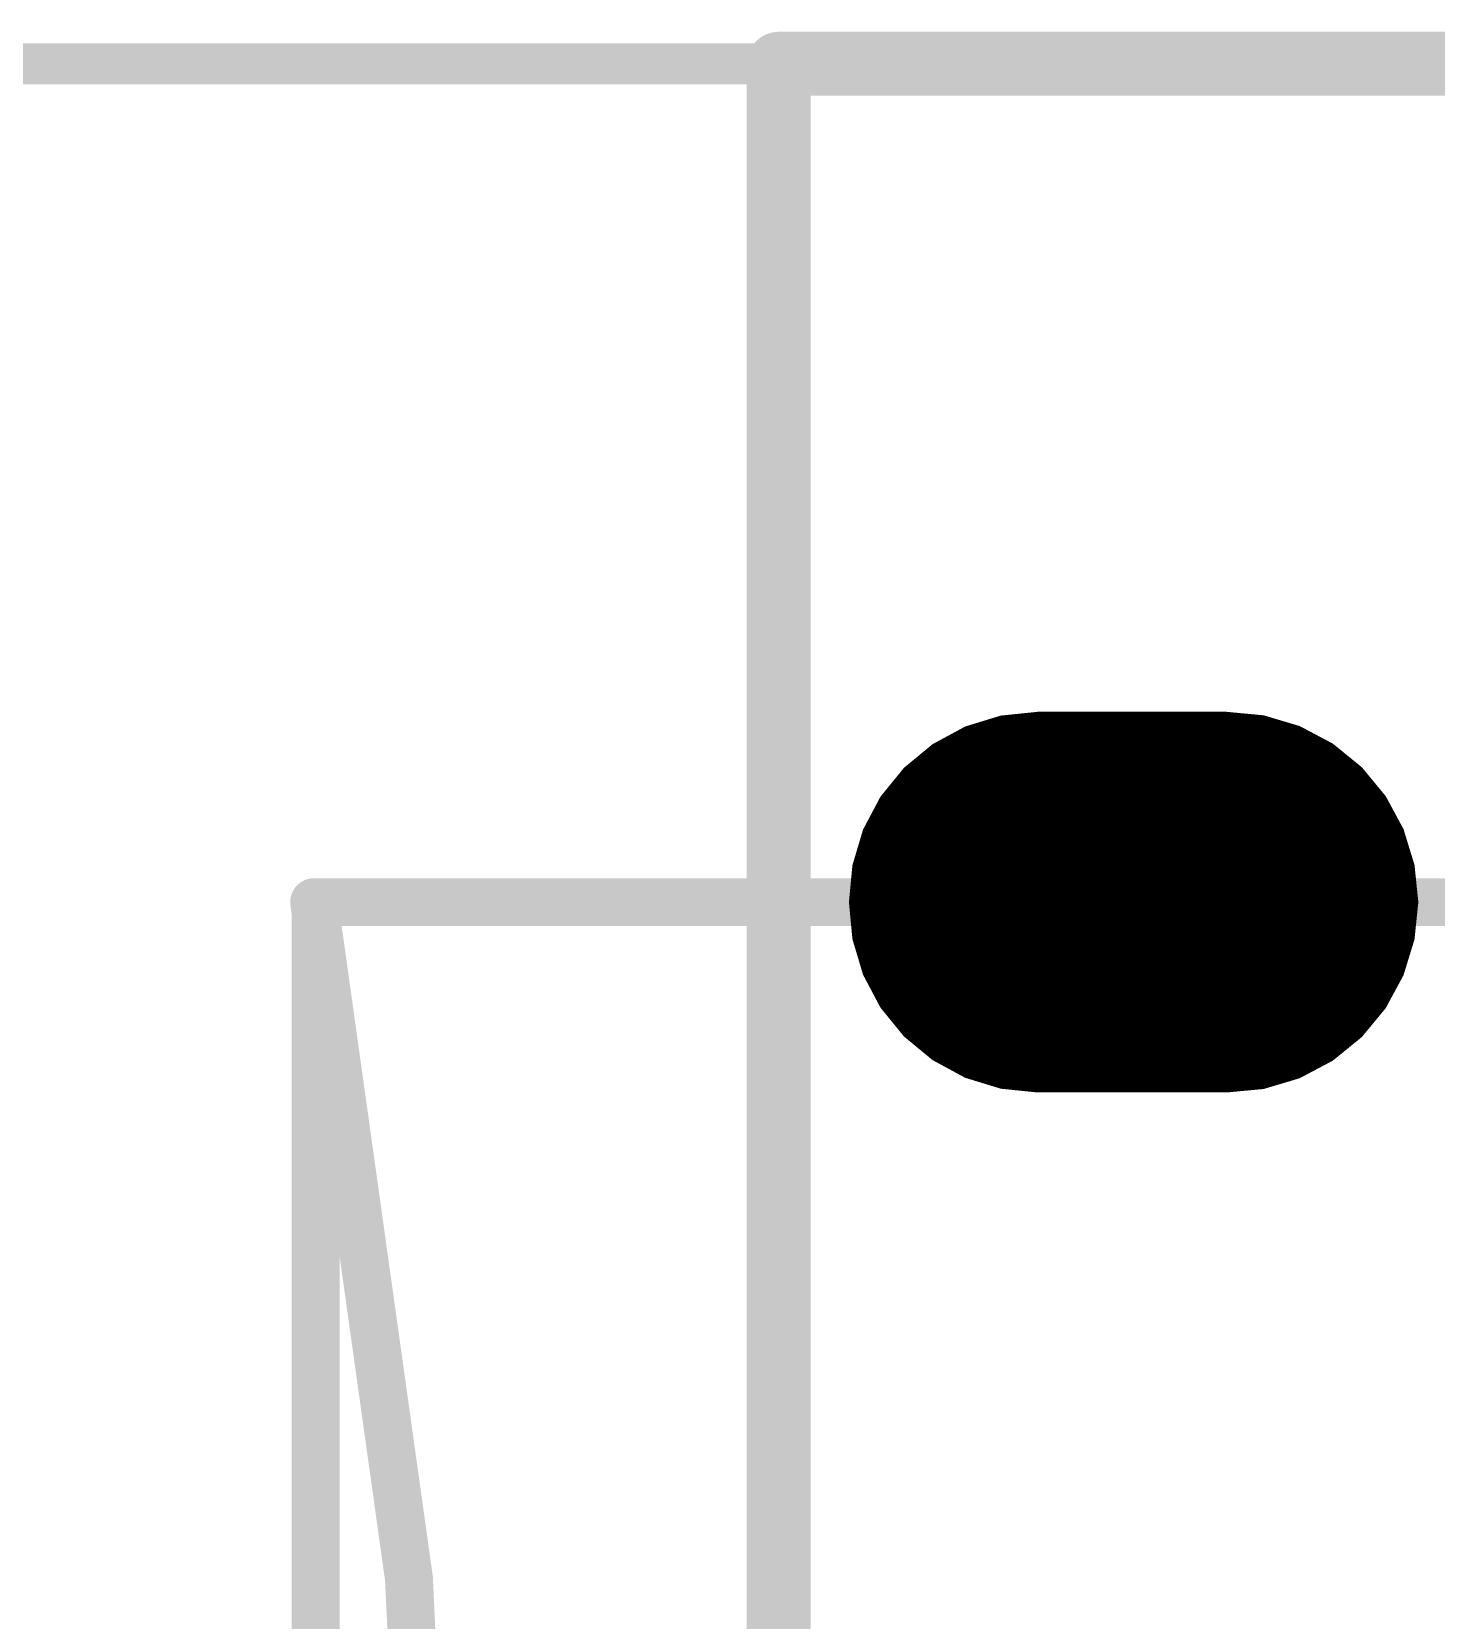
# Model space of a CAD drawing. Extents: x -22.2 to 64.4, y -24.7 to 14.1.
# Drawn here: x -2.37 to 2.09, y 9.02 to 14.07 of the extents above; entities that cross this region are included whole.
import ezdxf

# ---------------------------------------------------------------- set-up
doc = ezdxf.new("R2010")
doc.units = 0
for name, color, linetype in [('1', 12, 'CONTINUOUS'), ('16', 132, 'CONTINUOUS'), ('20', 31, 'CONTINUOUS'), ('29', 253, 'CONTINUOUS'), ('47', 253, 'CONTINUOUS'), ('51', 253, 'CONTINUOUS'), ('52', 253, 'CONTINUOUS')]:
    doc.layers.add(name, color=color, linetype=linetype)

# ---------------------------------------------------------------- blocks, each defined once
blk = doc.blocks.new('RECT160000X256000R100')
at = {"const_width": 0.5}
blk.add_lwpolyline([(0.25, -0.3), (0.25, 0.3, 0.4142), (0, 0.55), (0, 0.55, 0.4142), (-0.25, 0.3), (-0.25, -0.3, 0.4142), (0, -0.55), (0, -0.55, 0.4142)], format="xyb", close=True, dxfattribs=at)
blk.add_solid([(-0.0254, -0.3254), (0.0254, -0.3254), (-0.0254, 0.3254), (0.0254, 0.3254)])

msp = doc.modelspace()

# ---------------------------------------------------------------- linework, layer by layer
at = {"layer": '1', "const_width": 0.2032}
for points in [[(0, 0), (0, 13.97)], [(0, 13.97), (38.1, 13.97)]]:
    msp.add_lwpolyline(points, dxfattribs=at)
at = {"layer": '1', "const_width": 0.1016}
for points in [[(0.0508, 13.97, 1), (-0.0508, 13.97)], [(0, 14.0208, 1), (0, 13.9192)]]:
    msp.add_lwpolyline(points, format="xyb", dxfattribs=at)
at = {"layer": '16', "const_width": 0.2032}
for points in [[(0, 0), (0, 13.97)], [(0, 13.97), (38.1, 13.97)]]:
    msp.add_lwpolyline(points, dxfattribs=at)
at = {"layer": '16', "const_width": 0.1016}
for points in [[(0.0508, 13.97, 1), (-0.0508, 13.97)], [(0, 14.0208, 1), (0, 13.9192)]]:
    msp.add_lwpolyline(points, format="xyb", dxfattribs=at)
at = {"layer": '20', "const_width": 0.2032}
for points in [[(38.1, 13.97), (0, 13.97)], [(0, 13.97), (0, 0)]]:
    msp.add_lwpolyline(points, dxfattribs=at)
at = {"layer": '20', "const_width": 0.1016}
for points in [[(0, 14.0208, 1), (0, 13.9192)], [(0.0508, 13.97, 1), (-0.0508, 13.97)]]:
    msp.add_lwpolyline(points, format="xyb", dxfattribs=at)
at = {"layer": '29', "const_width": 0.01}
for points in [[(0.5945, 11.8586), (0.7065, 11.893)], [(0.6317, 11.87), (1.6206, 11.87)], [(0.6642, 11.88), (1.5871, 11.88)], [(0.6966, 11.89), (1.5537, 11.89)], [(0.7065, 11.893), (0.823, 11.905)], [(0.7743, 11.9), (1.476, 11.9)], [(0.823, 11.905), (1.423, 11.905)], [(1.423, 11.905), (1.5406, 11.8939)], [(1.5406, 11.8939), (1.6538, 11.8601)], [(0.4915, 11.8029), (0.5945, 11.8586)], [(0.5046, 11.81), (1.7484, 11.81)], [(0.5231, 11.82), (1.7295, 11.82)], [(0.5416, 11.83), (1.7106, 11.83)], [(0.5602, 11.84), (1.6917, 11.84)], [(0.5787, 11.85), (1.6728, 11.85)], [(0.5992, 11.86), (1.6539, 11.86)], [(1.6538, 11.8601), (1.7582, 11.8049)], [(0.4012, 11.7282), (0.4915, 11.8029)], [(0.4396, 11.76), (1.8133, 11.76)], [(0.4517, 11.77), (1.801, 11.77)], [(0.4638, 11.78), (1.7887, 11.78)], [(0.4759, 11.79), (1.7764, 11.79)], [(0.4879, 11.8), (1.7641, 11.8)], [(1.7582, 11.8049), (1.8498, 11.7303)], [(0.3273, 11.6374), (0.4012, 11.7282)], [(0.3864, 11.71), (1.8666, 11.71)], [(0.3945, 11.72), (1.8583, 11.72)], [(0.4034, 11.73), (1.85, 11.73)], [(0.4155, 11.74), (1.8378, 11.74)], [(0.4275, 11.75), (1.8256, 11.75)], [(1.8498, 11.7303), (1.9251, 11.6393)], [(0.3457, 11.66), (1.9079, 11.66)], [(0.3539, 11.67), (1.8997, 11.67)], [(0.362, 11.68), (1.8914, 11.68)], [(0.3701, 11.69), (1.8831, 11.69)], [(0.3783, 11.7), (1.8748, 11.7)], [(0.2725, 11.5338), (0.3273, 11.6374)], [(0.3128, 11.61), (1.9409, 11.61)], [(0.3181, 11.62), (1.9355, 11.62)], [(0.3234, 11.63), (1.9301, 11.63)], [(0.3294, 11.64), (1.9245, 11.64)], [(0.3376, 11.65), (1.9162, 11.65)], [(1.9251, 11.6393), (1.9812, 11.5354)], [(0.2864, 11.56), (1.9679, 11.56)], [(0.2917, 11.57), (1.9625, 11.57)], [(0.2969, 11.58), (1.9571, 11.58)], [(0.3022, 11.59), (1.9517, 11.59)], [(0.3075, 11.6), (1.9463, 11.6)], [(0.239, 11.4216), (0.2725, 11.5338)], [(0.2654, 11.51), (1.989, 11.51)], [(0.2684, 11.52), (1.9859, 11.52)], [(0.2714, 11.53), (1.9828, 11.53)], [(0.2758, 11.54), (1.9787, 11.54)], [(0.2811, 11.55), (1.9733, 11.55)], [(1.9812, 11.5354), (2.0159, 11.4225)], [(0.2505, 11.46), (2.0044, 11.46)], [(0.2534, 11.47), (2.0013, 11.47)], [(0.2564, 11.48), (1.9982, 11.48)], [(0.2594, 11.49), (1.9952, 11.49)], [(0.2624, 11.5), (1.9921, 11.5)], [(0.228, 11.305), (0.239, 11.4216)], [(0.2379, 11.41), (2.0172, 11.41)], [(0.2388, 11.42), (2.0162, 11.42)], [(0.2415, 11.43), (2.0136, 11.43)], [(0.2445, 11.44), (2.0105, 11.44)], [(0.2475, 11.45), (2.0075, 11.45)], [(2.0159, 11.4225), (2.028, 11.305)], [(0.2332, 11.36), (2.0224, 11.36)], [(0.2341, 11.37), (2.0213, 11.37)], [(0.2351, 11.38), (2.0203, 11.38)], [(0.236, 11.39), (2.0193, 11.39)], [(0.237, 11.4), (2.0182, 11.4)], [(0.239, 11.1884), (0.228, 11.305)], [(0.2285, 11.31), (2.0275, 11.31)], [(0.2294, 11.32), (2.0265, 11.32)], [(0.2304, 11.33), (2.0254, 11.33)], [(0.2313, 11.34), (2.0244, 11.34)], [(0.2322, 11.35), (2.0234, 11.35)], [(2.028, 11.305), (2.0159, 11.1875)], [(0.2285, 11.3), (2.0275, 11.3)], [(0.2294, 11.29), (2.0265, 11.29)], [(0.2304, 11.28), (2.0254, 11.28)], [(0.2313, 11.27), (2.0244, 11.27)], [(0.2322, 11.26), (2.0234, 11.26)], [(0.2332, 11.25), (2.0224, 11.25)], [(0.2341, 11.24), (2.0213, 11.24)], [(0.2351, 11.23), (2.0203, 11.23)], [(0.236, 11.22), (2.0193, 11.22)], [(0.237, 11.21), (2.0182, 11.21)], [(0.2379, 11.2), (2.0172, 11.2)], [(0.2388, 11.19), (2.0162, 11.19)], [(0.2725, 11.0762), (0.239, 11.1884)], [(0.2415, 11.18), (2.0136, 11.18)], [(0.2445, 11.17), (2.0105, 11.17)], [(0.2475, 11.16), (2.0075, 11.16)], [(2.0159, 11.1875), (1.9812, 11.0746)], [(0.2505, 11.15), (2.0044, 11.15)], [(0.2535, 11.14), (2.0013, 11.14)], [(0.2564, 11.13), (1.9982, 11.13)], [(0.2594, 11.12), (1.9952, 11.12)], [(0.2624, 11.11), (1.9921, 11.11)], [(0.2654, 11.1), (1.989, 11.1)], [(0.2684, 11.09), (1.9859, 11.09)], [(0.2714, 11.08), (1.9828, 11.08)], [(0.3273, 10.9726), (0.2725, 11.0762)], [(0.2758, 11.07), (1.9787, 11.07)], [(0.2811, 11.06), (1.9733, 11.06)], [(1.9812, 11.0746), (1.9251, 10.9707)], [(0.2864, 11.05), (1.9679, 11.05)], [(0.2917, 11.04), (1.9625, 11.04)], [(0.2969, 11.03), (1.9571, 11.03)], [(0.3022, 11.02), (1.9517, 11.02)], [(0.3075, 11.01), (1.9463, 11.01)], [(0.3128, 11), (1.9409, 11)], [(0.3181, 10.99), (1.9355, 10.99)], [(0.3234, 10.98), (1.9301, 10.98)], [(0.4012, 10.8818), (0.3273, 10.9726)], [(0.3294, 10.97), (1.9245, 10.97)], [(0.3376, 10.96), (1.9162, 10.96)], [(1.9251, 10.9707), (1.8498, 10.8797)], [(0.3457, 10.95), (1.908, 10.95)], [(0.3539, 10.94), (1.8997, 10.94)], [(0.362, 10.93), (1.8914, 10.93)], [(0.3701, 10.92), (1.8831, 10.92)], [(0.3783, 10.91), (1.8748, 10.91)], [(0.3864, 10.9), (1.8666, 10.9)], [(0.3945, 10.89), (1.8583, 10.89)], [(0.4915, 10.8071), (0.4012, 10.8818)], [(0.4034, 10.88), (1.85, 10.88)], [(0.4155, 10.87), (1.8378, 10.87)], [(0.4275, 10.86), (1.8256, 10.86)], [(1.8498, 10.8797), (1.7582, 10.8052)], [(0.4396, 10.85), (1.8133, 10.85)], [(0.4517, 10.84), (1.801, 10.84)], [(0.4638, 10.83), (1.7887, 10.83)], [(0.4759, 10.82), (1.7764, 10.82)], [(0.4879, 10.81), (1.7641, 10.81)], [(0.5945, 10.7514), (0.4915, 10.8071)], [(1.7582, 10.8052), (1.6538, 10.7499)], [(0.5046, 10.8), (1.7484, 10.8)], [(0.5231, 10.79), (1.7295, 10.79)], [(0.5416, 10.78), (1.7106, 10.78)], [(0.5602, 10.77), (1.6917, 10.77)], [(0.5787, 10.76), (1.6728, 10.76)], [(0.7065, 10.717), (0.5945, 10.7514)], [(0.5992, 10.75), (1.6539, 10.75)], [(1.6538, 10.7499), (1.5406, 10.7161)], [(0.6317, 10.74), (1.6206, 10.74)], [(0.6642, 10.73), (1.5871, 10.73)], [(0.6966, 10.72), (1.5537, 10.72)], [(0.823, 10.705), (0.7065, 10.717)], [(0.7743, 10.71), (1.476, 10.71)], [(1.423, 10.705), (0.823, 10.705)], [(1.5406, 10.7161), (1.423, 10.705)]]:
    msp.add_lwpolyline(points, dxfattribs=at)
at = {"layer": '29', "const_width": 0.005}
for points in [[(0.6317, 11.8725, 1), (0.6317, 11.8675)], [(0.6642, 11.8825, 1), (0.6642, 11.8775)], [(0.6966, 11.8925, 1), (0.6966, 11.8875)], [(0.7062, 11.8955, 1), (0.7067, 11.8905)], [(0.7072, 11.8906, 1), (0.7057, 11.8954)], [(0.7743, 11.9025, 1), (0.7743, 11.8975)], [(0.823, 11.9075, 1), (0.823, 11.9025)], [(0.8233, 11.9025, 1), (0.8227, 11.9075)], [(1.4232, 11.9075, 1), (1.4228, 11.9025)], [(1.423, 11.9025, 1), (1.423, 11.9075)], [(1.476, 11.8975, 1), (1.476, 11.9025)], [(1.5413, 11.8963, 1), (1.5399, 11.8915)], [(1.5404, 11.8914, 1), (1.5408, 11.8964)], [(1.5537, 11.8875, 1), (1.5537, 11.8925)], [(1.5871, 11.8775, 1), (1.5871, 11.8825)], [(1.6206, 11.8675, 1), (1.6206, 11.8725)], [(0.5046, 11.8125, 1), (0.5046, 11.8075)], [(0.5231, 11.8225, 1), (0.5231, 11.8175)], [(0.5416, 11.8325, 1), (0.5416, 11.8275)], [(0.5602, 11.8425, 1), (0.5602, 11.8375)], [(0.5787, 11.8525, 1), (0.5787, 11.8475)], [(0.5938, 11.861, 1), (0.5953, 11.8562)], [(0.5957, 11.8564, 1), (0.5933, 11.8608)], [(0.5992, 11.8625, 1), (0.5992, 11.8575)], [(1.6549, 11.8623, 1), (1.6526, 11.8579)], [(1.653, 11.8577, 1), (1.6545, 11.8625)], [(1.6539, 11.8575, 1), (1.6539, 11.8625)], [(1.6728, 11.8475, 1), (1.6728, 11.8525)], [(1.6917, 11.8375, 1), (1.6917, 11.8425)], [(1.7106, 11.8275, 1), (1.7106, 11.8325)], [(1.7295, 11.8175, 1), (1.7295, 11.8225)], [(1.7484, 11.8075, 1), (1.7484, 11.8125)], [(0.4396, 11.7625, 1), (0.4396, 11.7575)], [(0.4517, 11.7725, 1), (0.4517, 11.7675)], [(0.4638, 11.7825, 1), (0.4638, 11.7775)], [(0.4759, 11.7925, 1), (0.4759, 11.7875)], [(0.4879, 11.8025, 1), (0.4879, 11.7975)], [(0.4903, 11.8051, 1), (0.4927, 11.8007)], [(0.4931, 11.801, 1), (0.4899, 11.8048)], [(1.7597, 11.8068, 1), (1.7566, 11.8029)], [(1.757, 11.8026, 1), (1.7593, 11.8071)], [(1.7641, 11.7975, 1), (1.7641, 11.8025)], [(1.7764, 11.7875, 1), (1.7764, 11.7925)], [(1.7887, 11.7775, 1), (1.7887, 11.7825)], [(1.801, 11.7675, 1), (1.801, 11.7725)], [(1.8133, 11.7575, 1), (1.8133, 11.7625)], [(0.3864, 11.7125, 1), (0.3864, 11.7075)], [(0.3945, 11.7225, 1), (0.3945, 11.7175)], [(0.3996, 11.7302, 1), (0.4028, 11.7263)], [(0.4032, 11.7267, 1), (0.3993, 11.7298)], [(0.4034, 11.7325, 1), (0.4034, 11.7275)], [(0.4155, 11.7425, 1), (0.4155, 11.7375)], [(0.4275, 11.7525, 1), (0.4275, 11.7475)], [(1.8256, 11.7475, 1), (1.8256, 11.7525)], [(1.8378, 11.7375, 1), (1.8378, 11.7425)], [(1.8517, 11.7319, 1), (1.8478, 11.7287)], [(1.8482, 11.7284, 1), (1.8513, 11.7322)], [(1.85, 11.7275, 1), (1.85, 11.7325)], [(1.8583, 11.7175, 1), (1.8583, 11.7225)], [(1.8666, 11.7075, 1), (1.8666, 11.7125)], [(0.3457, 11.6625, 1), (0.3457, 11.6575)], [(0.3539, 11.6725, 1), (0.3539, 11.6675)], [(0.362, 11.6825, 1), (0.362, 11.6775)], [(0.3701, 11.6925, 1), (0.3701, 11.6875)], [(0.3783, 11.7025, 1), (0.3783, 11.6975)], [(1.8748, 11.6975, 1), (1.8748, 11.7025)], [(1.8831, 11.6875, 1), (1.8831, 11.6925)], [(1.8914, 11.6775, 1), (1.8914, 11.6825)], [(1.8997, 11.6675, 1), (1.8997, 11.6725)], [(1.9079, 11.6575, 1), (1.9079, 11.6625)], [(0.3128, 11.6125, 1), (0.3128, 11.6075)], [(0.3181, 11.6225, 1), (0.3181, 11.6175)], [(0.3234, 11.6325, 1), (0.3234, 11.6275)], [(0.3254, 11.639, 1), (0.3292, 11.6358)], [(0.3295, 11.6362, 1), (0.3251, 11.6385)], [(0.3294, 11.6425, 1), (0.3294, 11.6375)], [(0.3376, 11.6525, 1), (0.3376, 11.6475)], [(1.9162, 11.6475, 1), (1.9162, 11.6525)], [(1.9273, 11.6405, 1), (1.9229, 11.6381)], [(1.9231, 11.6377, 1), (1.927, 11.6409)], [(1.9245, 11.6375, 1), (1.9245, 11.6425)], [(1.9301, 11.6275, 1), (1.9301, 11.6325)], [(1.9355, 11.6175, 1), (1.9355, 11.6225)], [(1.9409, 11.6075, 1), (1.9409, 11.6125)], [(0.2864, 11.5625, 1), (0.2864, 11.5575)], [(0.2917, 11.5725, 1), (0.2917, 11.5675)], [(0.2969, 11.5825, 1), (0.2969, 11.5775)], [(0.3022, 11.5925, 1), (0.3022, 11.5875)], [(0.3075, 11.6025, 1), (0.3075, 11.5975)], [(1.9463, 11.5975, 1), (1.9463, 11.6025)], [(1.9517, 11.5875, 1), (1.9517, 11.5925)], [(1.9571, 11.5775, 1), (1.9571, 11.5825)], [(1.9625, 11.5675, 1), (1.9625, 11.5725)], [(1.9679, 11.5575, 1), (1.9679, 11.5625)], [(0.2654, 11.5125, 1), (0.2654, 11.5075)], [(0.2684, 11.5225, 1), (0.2684, 11.5175)], [(0.2714, 11.5325, 1), (0.2714, 11.5275)], [(0.2703, 11.535, 1), (0.2747, 11.5327)], [(0.2749, 11.5331, 1), (0.2701, 11.5346)], [(0.2758, 11.5425, 1), (0.2758, 11.5375)], [(0.2811, 11.5525, 1), (0.2811, 11.5475)], [(1.9733, 11.5475, 1), (1.9733, 11.5525)], [(1.9787, 11.5375, 1), (1.9787, 11.5425)], [(1.9836, 11.5361, 1), (1.9788, 11.5346)], [(1.979, 11.5342, 1), (1.9834, 11.5366)], [(1.9828, 11.5275, 1), (1.9828, 11.5325)], [(1.9859, 11.5175, 1), (1.9859, 11.5225)], [(1.989, 11.5075, 1), (1.989, 11.5125)], [(0.2505, 11.4625, 1), (0.2505, 11.4575)], [(0.2534, 11.4725, 1), (0.2534, 11.4675)], [(0.2564, 11.4825, 1), (0.2564, 11.4775)], [(0.2594, 11.4925, 1), (0.2594, 11.4875)], [(0.2624, 11.5025, 1), (0.2624, 11.4975)], [(1.9921, 11.4975, 1), (1.9921, 11.5025)], [(1.9952, 11.4875, 1), (1.9952, 11.4925)], [(1.9982, 11.4775, 1), (1.9982, 11.4825)], [(2.0013, 11.4675, 1), (2.0013, 11.4725)], [(2.0044, 11.4575, 1), (2.0044, 11.4625)], [(0.2379, 11.4125, 1), (0.2379, 11.4075)], [(0.2388, 11.4225, 1), (0.2388, 11.4175)], [(0.2415, 11.4214, 1), (0.2365, 11.4219)], [(0.2366, 11.4223, 1), (0.2414, 11.4209)], [(0.2415, 11.4325, 1), (0.2415, 11.4275)], [(0.2445, 11.4425, 1), (0.2445, 11.4375)], [(0.2475, 11.4525, 1), (0.2475, 11.4475)], [(2.0075, 11.4475, 1), (2.0075, 11.4525)], [(2.0105, 11.4375, 1), (2.0105, 11.4425)], [(2.0184, 11.4227, 1), (2.0134, 11.4222)], [(2.0135, 11.4218, 1), (2.0183, 11.4232)], [(2.0136, 11.4275, 1), (2.0136, 11.4325)], [(2.0162, 11.4175, 1), (2.0162, 11.4225)], [(2.0172, 11.4075, 1), (2.0172, 11.4125)], [(0.2332, 11.3625, 1), (0.2332, 11.3575)], [(0.2341, 11.3725, 1), (0.2341, 11.3675)], [(0.2351, 11.3825, 1), (0.2351, 11.3775)], [(0.236, 11.3925, 1), (0.236, 11.3875)], [(0.237, 11.4025, 1), (0.237, 11.3975)], [(2.0182, 11.3975, 1), (2.0182, 11.4025)], [(2.0193, 11.3875, 1), (2.0193, 11.3925)], [(2.0203, 11.3775, 1), (2.0203, 11.3825)], [(2.0213, 11.3675, 1), (2.0213, 11.3725)], [(2.0224, 11.3575, 1), (2.0224, 11.3625)], [(0.2305, 11.3052, 1), (0.2255, 11.3048)], [(0.2285, 11.3125, 1), (0.2285, 11.3075)], [(0.2294, 11.3225, 1), (0.2294, 11.3175)], [(0.2304, 11.3325, 1), (0.2304, 11.3275)], [(0.2313, 11.3425, 1), (0.2313, 11.3375)], [(0.2322, 11.3525, 1), (0.2322, 11.3475)], [(2.0234, 11.3475, 1), (2.0234, 11.3525)], [(2.0244, 11.3375, 1), (2.0244, 11.3425)], [(2.0254, 11.3275, 1), (2.0254, 11.3325)], [(2.0305, 11.3047, 1), (2.0255, 11.3053)], [(2.0265, 11.3175, 1), (2.0265, 11.3225)], [(2.0275, 11.3075, 1), (2.0275, 11.3125)], [(0.2255, 11.3052, 1), (0.2305, 11.3048)], [(0.2285, 11.3025, 1), (0.2285, 11.2975)], [(0.2294, 11.2925, 1), (0.2294, 11.2875)], [(0.2304, 11.2825, 1), (0.2304, 11.2775)], [(0.2313, 11.2725, 1), (0.2313, 11.2675)], [(0.2322, 11.2625, 1), (0.2322, 11.2575)], [(2.0234, 11.2575, 1), (2.0234, 11.2625)], [(2.0244, 11.2675, 1), (2.0244, 11.2725)], [(2.0254, 11.2775, 1), (2.0254, 11.2825)], [(2.0255, 11.3047, 1), (2.0305, 11.3053)], [(2.0265, 11.2875, 1), (2.0265, 11.2925)], [(2.0275, 11.2975, 1), (2.0275, 11.3025)], [(0.2332, 11.2525, 1), (0.2332, 11.2475)], [(0.2341, 11.2425, 1), (0.2341, 11.2375)], [(0.2351, 11.2325, 1), (0.2351, 11.2275)], [(0.236, 11.2225, 1), (0.236, 11.2175)], [(0.237, 11.2125, 1), (0.237, 11.2075)], [(2.0182, 11.2075, 1), (2.0182, 11.2125)], [(2.0193, 11.2175, 1), (2.0193, 11.2225)], [(2.0203, 11.2275, 1), (2.0203, 11.2325)], [(2.0213, 11.2375, 1), (2.0213, 11.2425)], [(2.0224, 11.2475, 1), (2.0224, 11.2525)], [(0.2379, 11.2025, 1), (0.2379, 11.1975)], [(0.2388, 11.1925, 1), (0.2388, 11.1875)], [(0.2414, 11.1891, 1), (0.2366, 11.1877)], [(0.2365, 11.1881, 1), (0.2415, 11.1886)], [(0.2415, 11.1825, 1), (0.2415, 11.1775)], [(0.2445, 11.1725, 1), (0.2445, 11.1675)], [(0.2475, 11.1625, 1), (0.2475, 11.1575)], [(2.0075, 11.1575, 1), (2.0075, 11.1625)], [(2.0105, 11.1675, 1), (2.0105, 11.1725)], [(2.0134, 11.1878, 1), (2.0184, 11.1873)], [(2.0183, 11.1868, 1), (2.0135, 11.1882)], [(2.0136, 11.1775, 1), (2.0136, 11.1825)], [(2.0162, 11.1875, 1), (2.0162, 11.1925)], [(2.0172, 11.1975, 1), (2.0172, 11.2025)], [(0.2505, 11.1525, 1), (0.2505, 11.1475)], [(0.2535, 11.1425, 1), (0.2535, 11.1375)], [(0.2564, 11.1325, 1), (0.2564, 11.1275)], [(0.2594, 11.1225, 1), (0.2594, 11.1175)], [(0.2624, 11.1125, 1), (0.2624, 11.1075)], [(1.9921, 11.1075, 1), (1.9921, 11.1125)], [(1.9952, 11.1175, 1), (1.9952, 11.1225)], [(1.9982, 11.1275, 1), (1.9982, 11.1325)], [(2.0013, 11.1375, 1), (2.0013, 11.1425)], [(2.0044, 11.1475, 1), (2.0044, 11.1525)], [(0.2654, 11.1025, 1), (0.2654, 11.0975)], [(0.2684, 11.0925, 1), (0.2684, 11.0875)], [(0.2714, 11.0825, 1), (0.2714, 11.0775)], [(0.2747, 11.0773, 1), (0.2703, 11.075)], [(0.2701, 11.0754, 1), (0.2749, 11.0769)], [(0.2758, 11.0725, 1), (0.2758, 11.0675)], [(0.2811, 11.0625, 1), (0.2811, 11.0575)], [(1.9733, 11.0575, 1), (1.9733, 11.0625)], [(1.9788, 11.0754, 1), (1.9836, 11.0739)], [(1.9787, 11.0675, 1), (1.9787, 11.0725)], [(1.9834, 11.0734, 1), (1.979, 11.0758)], [(1.9828, 11.0775, 1), (1.9828, 11.0825)], [(1.9859, 11.0875, 1), (1.9859, 11.0925)], [(1.989, 11.0975, 1), (1.989, 11.1025)], [(0.2864, 11.0525, 1), (0.2864, 11.0475)], [(0.2917, 11.0425, 1), (0.2917, 11.0375)], [(0.2969, 11.0325, 1), (0.2969, 11.0275)], [(0.3022, 11.0225, 1), (0.3022, 11.0175)], [(0.3075, 11.0125, 1), (0.3075, 11.0075)], [(1.9463, 11.0075, 1), (1.9463, 11.0125)], [(1.9517, 11.0175, 1), (1.9517, 11.0225)], [(1.9571, 11.0275, 1), (1.9571, 11.0325)], [(1.9625, 11.0375, 1), (1.9625, 11.0425)], [(1.9679, 11.0475, 1), (1.9679, 11.0525)], [(0.3128, 11.0025, 1), (0.3128, 10.9975)], [(0.3181, 10.9925, 1), (0.3181, 10.9875)], [(0.3234, 10.9825, 1), (0.3234, 10.9775)], [(0.3292, 10.9742, 1), (0.3254, 10.971)], [(0.3251, 10.9715, 1), (0.3295, 10.9738)], [(0.3294, 10.9725, 1), (0.3294, 10.9675)], [(0.3376, 10.9625, 1), (0.3376, 10.9575)], [(1.9162, 10.9575, 1), (1.9162, 10.9625)], [(1.9229, 10.9719, 1), (1.9273, 10.9695)], [(1.927, 10.9691, 1), (1.9231, 10.9723)], [(1.9245, 10.9675, 1), (1.9245, 10.9725)], [(1.9301, 10.9775, 1), (1.9301, 10.9825)], [(1.9355, 10.9875, 1), (1.9355, 10.9925)], [(1.9409, 10.9975, 1), (1.9409, 11.0025)], [(0.3457, 10.9525, 1), (0.3457, 10.9475)], [(0.3539, 10.9425, 1), (0.3539, 10.9375)], [(0.362, 10.9325, 1), (0.362, 10.9275)], [(0.3701, 10.9225, 1), (0.3701, 10.9175)], [(0.3783, 10.9125, 1), (0.3783, 10.9075)], [(1.8748, 10.9075, 1), (1.8748, 10.9125)], [(1.8831, 10.9175, 1), (1.8831, 10.9225)], [(1.8914, 10.9275, 1), (1.8914, 10.9325)], [(1.8997, 10.9375, 1), (1.8997, 10.9425)], [(1.908, 10.9475, 1), (1.908, 10.9525)], [(0.3864, 10.9025, 1), (0.3864, 10.8975)], [(0.3945, 10.8925, 1), (0.3945, 10.8875)], [(0.4028, 10.8837, 1), (0.3996, 10.8798)], [(0.3993, 10.8802, 1), (0.4032, 10.8833)], [(0.4034, 10.8825, 1), (0.4034, 10.8775)], [(0.4155, 10.8725, 1), (0.4155, 10.8675)], [(0.4275, 10.8625, 1), (0.4275, 10.8575)], [(1.8256, 10.8575, 1), (1.8256, 10.8625)], [(1.8378, 10.8675, 1), (1.8378, 10.8725)], [(1.8478, 10.8813, 1), (1.8517, 10.8781)], [(1.8513, 10.8778, 1), (1.8482, 10.8816)], [(1.85, 10.8775, 1), (1.85, 10.8825)], [(1.8583, 10.8875, 1), (1.8583, 10.8925)], [(1.8666, 10.8975, 1), (1.8666, 10.9025)], [(0.4396, 10.8525, 1), (0.4396, 10.8475)], [(0.4517, 10.8425, 1), (0.4517, 10.8375)], [(0.4638, 10.8325, 1), (0.4638, 10.8275)], [(0.4759, 10.8225, 1), (0.4759, 10.8175)], [(0.4879, 10.8125, 1), (0.4879, 10.8075)], [(0.4927, 10.8093, 1), (0.4903, 10.8049)], [(0.4899, 10.8052, 1), (0.4931, 10.809)], [(1.7566, 10.8071, 1), (1.7597, 10.8032)], [(1.7593, 10.8029, 1), (1.757, 10.8074)], [(1.7641, 10.8075, 1), (1.7641, 10.8125)], [(1.7764, 10.8175, 1), (1.7764, 10.8225)], [(1.7887, 10.8275, 1), (1.7887, 10.8325)], [(1.801, 10.8375, 1), (1.801, 10.8425)], [(1.8133, 10.8475, 1), (1.8133, 10.8525)], [(0.5046, 10.8025, 1), (0.5046, 10.7975)], [(0.5231, 10.7925, 1), (0.5231, 10.7875)], [(0.5416, 10.7825, 1), (0.5416, 10.7775)], [(0.5602, 10.7725, 1), (0.5602, 10.7675)], [(0.5787, 10.7625, 1), (0.5787, 10.7575)], [(0.5953, 10.7538, 1), (0.5938, 10.749)], [(0.5933, 10.7492, 1), (0.5957, 10.7536)], [(0.5992, 10.7525, 1), (0.5992, 10.7475)], [(1.6526, 10.7521, 1), (1.6549, 10.7477)], [(1.6545, 10.7475, 1), (1.653, 10.7523)], [(1.6539, 10.7475, 1), (1.6539, 10.7525)], [(1.6728, 10.7575, 1), (1.6728, 10.7625)], [(1.6917, 10.7675, 1), (1.6917, 10.7725)], [(1.7106, 10.7775, 1), (1.7106, 10.7825)], [(1.7295, 10.7875, 1), (1.7295, 10.7925)], [(1.7484, 10.7975, 1), (1.7484, 10.8025)], [(0.6317, 10.7425, 1), (0.6317, 10.7375)], [(0.6642, 10.7325, 1), (0.6642, 10.7275)], [(0.6966, 10.7225, 1), (0.6966, 10.7175)], [(0.7067, 10.7195, 1), (0.7062, 10.7145)], [(0.7057, 10.7146, 1), (0.7072, 10.7194)], [(0.7743, 10.7125, 1), (0.7743, 10.7075)], [(0.823, 10.7075, 1), (0.823, 10.7025)], [(0.8227, 10.7025, 1), (0.8233, 10.7075)], [(1.4228, 10.7075, 1), (1.4232, 10.7025)], [(1.423, 10.7025, 1), (1.423, 10.7075)], [(1.476, 10.7075, 1), (1.476, 10.7125)], [(1.5399, 10.7185, 1), (1.5413, 10.7137)], [(1.5408, 10.7136, 1), (1.5404, 10.7186)], [(1.5537, 10.7175, 1), (1.5537, 10.7225)], [(1.5871, 10.7275, 1), (1.5871, 10.7325)], [(1.6206, 10.7375, 1), (1.6206, 10.7425)]]:
    msp.add_lwpolyline(points, format="xyb", dxfattribs=at)
at = {"layer": '47', "const_width": 0.13}
msp.add_lwpolyline([(0, 13.97), (-8.935, 13.97)], dxfattribs=at)
at = {"layer": '47', "const_width": 0.065}
msp.add_lwpolyline([(0, 13.9375, 1), (0, 14.0025)], format="xyb", dxfattribs=at)
at = {"layer": '51'}
for points, const_width in [([(0.828, 11.805), (0.828, 10.805)], 0.01), ([(1.128, 11.805), (1.128, 10.805)], 0.01), ([(1.428, 11.805), (1.428, 10.805)], 0.01), ([(-1.472, 11.305), (-1.472, 2.665)], 0.1524), ([(-1.472, 11.305), (6.348, 11.305)], 0.1524), ([(1.928, 11.305), (0.328, 11.305)], 0.01)]:
    msp.add_lwpolyline(points, dxfattribs=dict(at, const_width=const_width))
for points, const_width in [([(0.8305, 11.805, 1), (0.8255, 11.805)], 0.005), ([(1.1305, 11.805, 1), (1.1255, 11.805)], 0.005), ([(1.4305, 11.805, 1), (1.4255, 11.805)], 0.005), ([(-1.477, 2.665, 0.0931), (-1.477, 11.305)], 0.1524), ([(-1.4396, 11.312, 1), (-1.5144, 11.298)], 0.0762), ([(-1.4339, 11.305, 1), (-1.5101, 11.305)], 0.0762), ([(-1.472, 11.3431, 1), (-1.472, 11.2669)], 0.0762), ([(0.328, 11.3075, 1), (0.328, 11.3025)], 0.005), ([(1.928, 11.3025, 1), (1.928, 11.3075)], 0.005), ([(0.8255, 10.805, 1), (0.8305, 10.805)], 0.005), ([(1.1255, 10.805, 1), (1.1305, 10.805)], 0.005), ([(1.4255, 10.805, 1), (1.4305, 10.805)], 0.005)]:
    msp.add_lwpolyline(points, format="xyb", dxfattribs=dict(at, const_width=const_width))
at = {"layer": '52', "const_width": 0.01}
for points in [[(1.128, 11.605), (1.128, 11.005)], [(1.728, 11.305), (0.528, 11.305)]]:
    msp.add_lwpolyline(points, dxfattribs=at)
at = {"layer": '52', "const_width": 0.005}
for points in [[(1.1305, 11.605, 1), (1.1255, 11.605)], [(0.528, 11.3075, 1), (0.528, 11.3025)], [(1.728, 11.3025, 1), (1.728, 11.3075)], [(1.1255, 11.005, 1), (1.1305, 11.005)]]:
    msp.add_lwpolyline(points, format="xyb", dxfattribs=at)

# ---------------------------------------------------------------- block references
at = {"layer": '1', "rotation": 90}
msp.add_blockref('RECT160000X256000R100', (1.128, 11.305), dxfattribs=at)
at = {"layer": '16', "rotation": 270}
msp.add_blockref('RECT160000X256000R100', (1.128, 11.305), dxfattribs=at)

doc.saveas('drawing.dxf')
